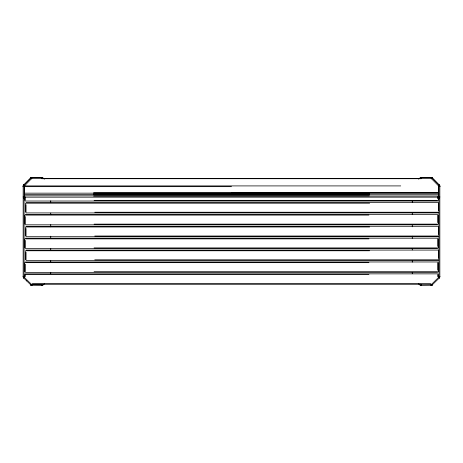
<?xml version="1.0" encoding="UTF-8"?>
<svg xmlns="http://www.w3.org/2000/svg" width="463" height="463" viewBox="0 0 463 463"><rect width="100%" height="100%" fill="white"/><g stroke="black" fill="none" stroke-linecap="round" stroke-linejoin="round"><path stroke-width="0.69" d="M23.625 185.078L23.15 186.404A2.083 2.083 0 0 1 23.758 184.934L23.625 185.078A1.945 1.945 0 0 0 23.162 186.167L23.15 276.642L23.758 278.066A2.083 2.083 0 0 1 23.15 276.596L23.729 278.031L31.154 285.249L41.977 285.399L41.977 284.473L31.507 284.398L24.383 277.378L24.076 276.642L24.082 186.276L31.525 178.654M23.243 185.79L30.546 178.209A1.968 1.968 0 0 1 31.906 177.601L30.483 178.209A2.083 2.083 0 0 1 31.953 177.601L30.517 178.174L23.729 184.969L24.383 185.628A1.042 1.042 0 0 0 24.076 186.357L24.093 186.155M439.757 185.79L432.454 178.209A1.968 1.968 0 0 0 431.094 177.601L432.517 178.209A2.083 2.083 0 0 0 431.047 177.601L432.483 178.174L439.271 184.969L439.85 186.404A2.083 2.083 0 0 0 439.242 184.934L439.375 185.078A1.945 1.945 0 0 1 439.838 186.167L439.85 276.642L439.242 278.066A2.083 2.083 0 0 0 439.85 276.596L439.271 278.031L431.846 285.249L420.832 285.387M23.3 185.605L23.15 186.357L23.729 184.974M431.475 178.654L438.918 186.276L438.924 276.642L438.617 277.378L431.493 284.398L421.035 284.473L421.075 285.399A2.083 2.083 0 0 1 419.6 284.791L418.639 283.831M439.85 276.642L439.271 278.031M24.076 186.357L24.383 185.622M26.588 280.867L26.657 280.937M44.361 283.831L43.4 284.791A2.083 2.083 0 0 1 41.925 285.399L42.168 285.387M418.639 179.169L419.6 178.209A2.083 2.083 0 0 1 421.075 177.601L431.099 177.665A0.804 0.295 10 0 1 431.47 177.711L432.483 178.238L431.829 178.886A1.042 1.042 -0.2 0 0 431.094 178.585L31.808 178.591A1.042 1.042 -1 0 0 31.171 178.886L30.517 178.238L31.525 177.699A0.804 0.295 -10 0 1 31.889 177.67L42.168 177.613M438.907 186.155L438.924 186.357A1.03 1.03 0 0 0 438.617 185.628L439.271 184.974L439.85 186.357L439.7 185.605M432.483 284.826L431.047 285.399A2.083 2.083 0 0 0 432.517 284.791L431.094 285.399M420.832 177.613L421.023 178.585M41.977 177.665L31.906 177.665A1.974 1.974 0 0 0 30.546 178.209M421.023 177.665L431.094 177.665A1.974 1.974 0 0 1 432.454 178.209M41.693 178.718L421.307 178.718M24.655 185.912L400.738 185.912M23.156 186.184L23.937 186.184M439.063 186.184L439.844 186.184M23.15 186.67L24.076 186.589M24.655 186.67L231.5 186.67M438.924 186.589L439.85 186.67M231.5 192.417L438.345 192.417M93.601 192.66L438.345 192.66M24.655 193.152L369.399 193.152M93.601 193.401L438.345 193.401M24.655 194.495L369.399 194.495M93.601 194.744L438.345 194.744M24.655 195.832L369.399 195.832M93.601 196.081L438.345 196.081M23.15 196.775L24.076 196.775M438.924 196.775L439.85 196.775M23.15 197.169L24.076 197.169M24.655 197.169L438.345 197.169M438.924 197.169L439.85 197.169M23.381 198.095L24.076 198.095M438.924 198.095L439.618 198.095M94.064 200.334L437.651 200.334M25.349 201.029L437.651 201.029M26.044 202.505L438.345 202.505M26.044 203.199L369.63 203.199M94.759 212.228L438.345 212.228M26.044 212.922L438.345 212.922M25.349 214.398L437.651 214.398M25.349 215.092L368.936 215.092M94.064 224.121L437.651 224.121M25.349 224.815L437.651 224.815M26.044 226.291L438.345 226.291M26.044 226.986L369.63 226.986M94.759 236.014L438.345 236.014M26.044 236.709L438.345 236.709M25.349 238.185L437.651 238.185M25.349 238.879L368.936 238.879M94.064 247.908L437.651 247.908M25.349 248.602L437.651 248.602M26.044 250.078L438.345 250.078M26.044 250.772L369.63 250.772M94.759 259.801L438.345 259.801M26.044 260.495L438.345 260.495M25.349 261.971L437.651 261.971M25.349 262.666L368.936 262.666M94.064 271.694L437.651 271.694M25.349 272.389L437.651 272.389M25.349 273.864L437.651 273.864M25.349 274.559L368.936 274.559M32.306 283.587L430.694 283.587M32.306 284.282L421.307 284.282M31.906 285.399L30.483 284.791A2.083 2.083 0 0 0 31.953 285.399L30.517 284.826M44.361 179.169L43.4 178.209A2.083 2.083 0 0 0 41.925 177.601L41.977 178.585M438.617 185.622L438.924 186.357M23.729 278.031L23.15 276.642M438.345 185.356L438.345 200.334M438.345 203.199L438.345 210.723M438.345 215.092L438.345 224.121M438.345 226.986L438.345 234.509M438.345 238.879L438.345 247.908M438.345 250.772L438.345 258.296M438.345 262.666L438.345 271.694M438.345 274.559L438.345 276.631M437.651 196.775L437.651 198.83M437.651 215.092L437.651 222.616M437.651 238.879L437.651 246.403M437.651 262.666L437.651 270.189M437.651 274.559L437.651 276.631M431.475 177.919L431.475 178.411M431.094 285.173L431.094 284.473A1.042 1.042 0 0 0 431.829 284.166M421.365 284.629L421.365 285.399M412.267 200.838L412.267 202.279M412.267 213.102L412.267 214.543M412.267 224.648L412.267 226.812M412.267 236.188L412.267 238.352M412.267 248.457L412.267 249.898M412.267 260.721L412.267 262.162M412.267 272.267L412.267 273.708M50.733 200.838L50.733 202.279M50.733 213.102L50.733 214.543M50.733 224.648L50.733 226.812M50.733 236.188L50.733 238.352M50.733 248.457L50.733 249.898M50.733 260.721L50.733 262.162M50.733 272.267L50.733 273.708M41.635 284.629L41.635 285.399M31.906 285.173L31.906 284.473A1.042 1.042 0 0 1 31.171 284.166M31.525 177.919L31.525 178.411M26.044 204.704L26.044 212.228M26.044 228.49L26.044 236.014M26.044 252.277L26.044 259.801M25.349 196.914L25.349 200.334M25.349 203.199L25.349 212.228M25.349 216.597L25.349 224.121M25.349 226.986L25.349 236.014M25.349 240.384L25.349 247.908M25.349 250.772L25.349 259.801M25.349 264.17L25.349 271.694M25.349 274.906L25.349 276.631M24.655 185.356L24.655 200.334M24.655 215.092L24.655 224.121M24.655 238.879L24.655 247.908M24.655 262.666L24.655 271.694M24.655 274.559L24.655 276.631M431.099 178.579A0.671 0.405 18.6 0 1 431.475 178.649M438.924 276.642A1.042 1.042 0 0 1 438.617 277.378M31.525 178.649A0.671 0.405 -18.6 0 1 31.901 178.579M24.383 277.378A1.042 1.042 0 0 1 24.076 276.642"/></g></svg>
